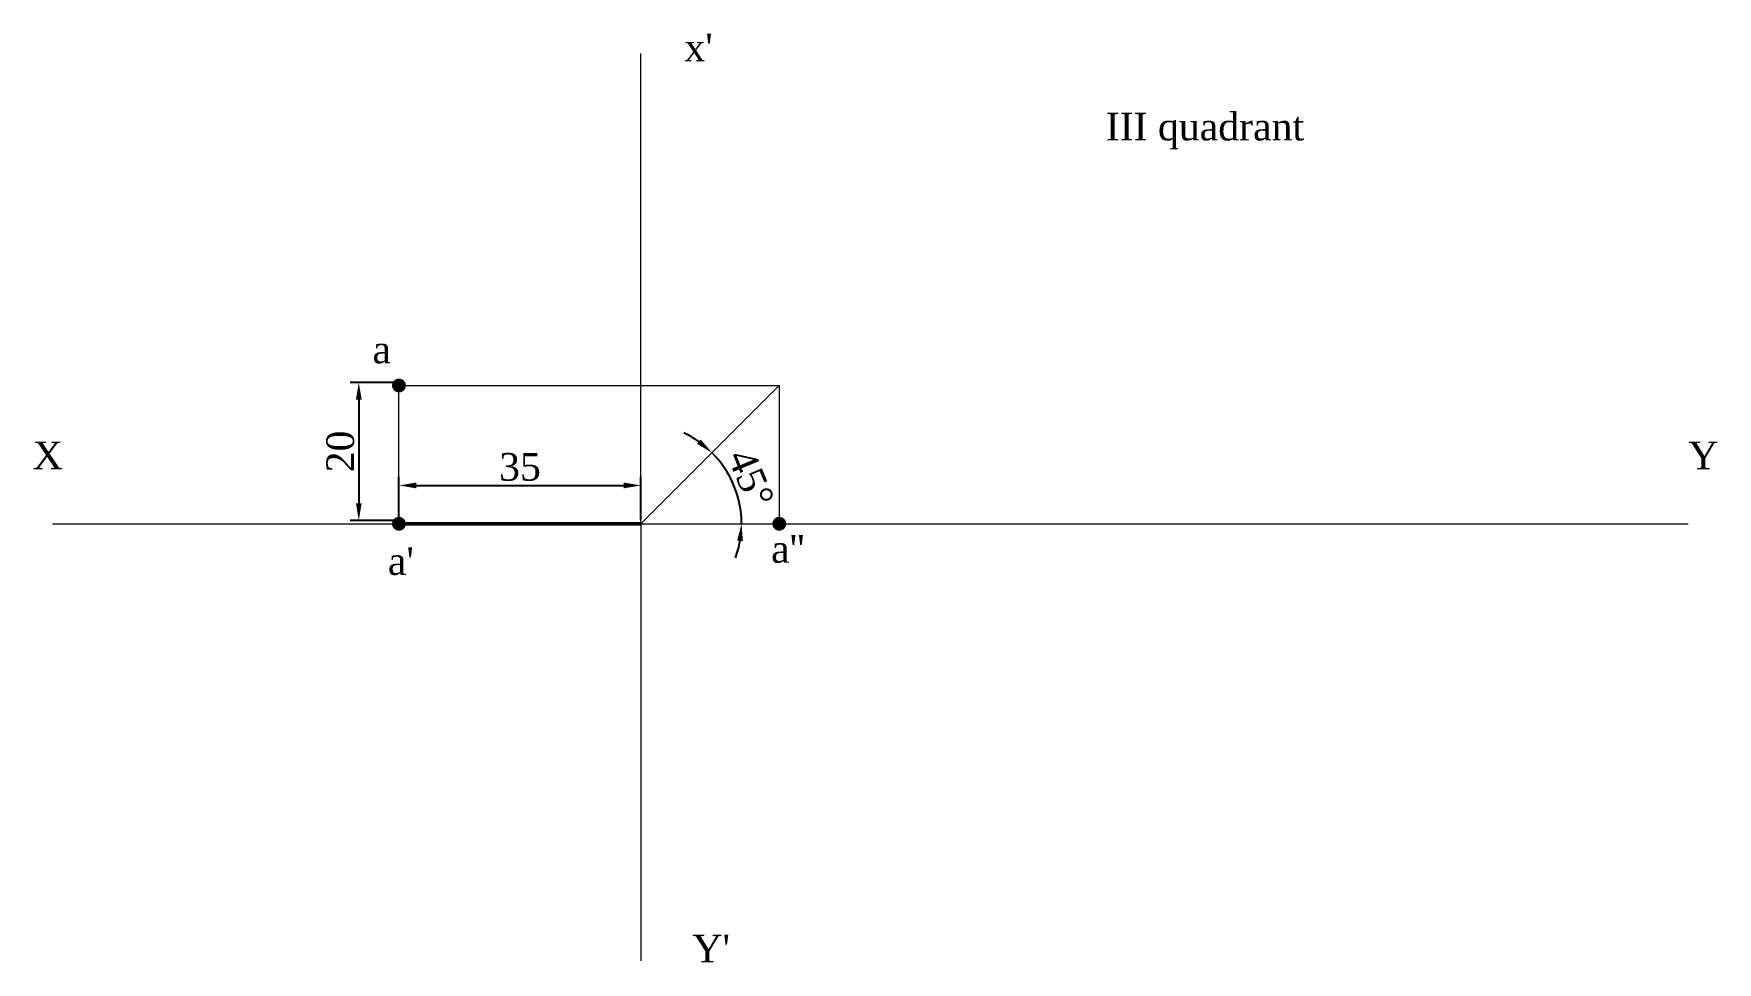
# Paper-space layout 'Layout7' of a CAD drawing. Header units: millimetres. Extents: x 9 to 253, y 45 to 179.
import ezdxf

# ---------------------------------------------------------------- set-up
doc = ezdxf.new("R2010")
doc.units = ezdxf.units.MM
for name, color, linetype, lineweight in [('PROJECTION_LINE', 250, 'Continuous', 5), ('VISIBLE_LINE', 170, 'Continuous', 50), ('XY LINE', 1, 'Continuous', 15)]:
    doc.layers.add(name, color=color, linetype=linetype, lineweight=lineweight)
doc.styles.get("Standard").update_dxf_attribs({"font": 'times.ttf', "height": 4})
doc.dimstyles.new('ISO-25', dxfattribs={"dimtxt": 4, "dimasz": 2.5, "dimexe": 1.25, "dimexo": 0.625, "dimtad": 1, "dimtoh": 1, "dimtxsty": 'Standard', "dimcen": 2.5, "dimadec": 0, "dimazin": 0, "dimtfac": 1, "dimtmove": 0, "dimatfit": 3, "dimfxl": 1, "dimarcsym": 0})

# ---------------------------------------------------------------- blocks, each defined once
blk = doc.blocks.new('*D31')
at = {"layer": 'Defpoints', "color": 0, "transparency": 16777216}
for p in [(62.11, 128.72), (56.12, 108.72), (61.85, 108.72)]:
    blk.add_point(p, dxfattribs=at)
at = {"layer": 'PROJECTION_LINE', "color": 0, "lineweight": -2, "transparency": 16777216}
for p, q in [((61.48, 128.72), (54.87, 128.72)), ((56.12, 126.22), (56.12, 111.22)), ((61.23, 108.72), (54.87, 108.72))]:
    blk.add_line(p, q, dxfattribs=at)
at = {"layer": 'PROJECTION_LINE', "color": 0, "transparency": 16777216}
for points in [[(55.71, 126.22), (56.54, 126.22), (56.12, 128.72)], [(55.71, 111.22), (56.54, 111.22), (56.12, 108.72)]]:
    blk.add_solid(points, dxfattribs=at)
at = {"layer": 'PROJECTION_LINE', "color": 0, "transparency": 16777216, "insert": (53.46, 118.72), "char_height": 4, "attachment_point": 5, "rotation": 90}
blk.add_mtext('20', dxfattribs=at)
blk = doc.blocks.new('*D32')
at = {"layer": 'Defpoints', "color": 0, "transparency": 16777216}
for p in [(96.93, 113.8), (61.93, 108.25), (96.93, 108.25)]:
    blk.add_point(p, dxfattribs=at)
at = {"layer": 'PROJECTION_LINE', "color": 0, "lineweight": -2, "transparency": 16777216}
for p, q in [((61.93, 108.88), (61.93, 115.05)), ((96.93, 108.88), (96.93, 115.05)), ((64.43, 113.8), (94.43, 113.8))]:
    blk.add_line(p, q, dxfattribs=at)
at = {"layer": 'PROJECTION_LINE', "color": 0, "transparency": 16777216}
for points in [[(64.43, 114.22), (64.43, 113.38), (61.93, 113.8)], [(94.43, 114.22), (94.43, 113.38), (96.93, 113.8)]]:
    blk.add_solid(points, dxfattribs=at)
at = {"layer": 'PROJECTION_LINE', "color": 0, "transparency": 16777216, "insert": (79.43, 116.46), "char_height": 4, "attachment_point": 5}
blk.add_mtext('35', dxfattribs=at)
blk = doc.blocks.new('*D33')
at = {"layer": 'Defpoints', "color": 0, "transparency": 16777216}
for p in [(116.93, 128.25), (110.97, 112.01), (11.84, 108.25), (96.93, 108.25), (248.38, 108.25)]:
    blk.add_point(p, dxfattribs=at)
at = {"layer": 'PROJECTION_LINE', "color": 0, "lineweight": -2, "transparency": 16777216}
for start, end in [(54.8661, 64.7322), (0, 45), (340.2678, 350.1339)]:
    blk.add_arc((96.93, 108.25), 14.54, start, end, dxfattribs=at)
at = {"layer": 'PROJECTION_LINE', "color": 0, "transparency": 16777216}
for points in [[(105.56, 120.46), (105.03, 119.82), (107.21, 118.53)], [(110.84, 105.8), (111.67, 105.73), (111.47, 108.25)]]:
    blk.add_solid(points, dxfattribs=at)
at = {"layer": 'PROJECTION_LINE', "color": 0, "transparency": 16777216, "insert": (112.82, 114.83), "char_height": 4, "attachment_point": 5, "rotation": 292.5}
blk.add_mtext('45°', dxfattribs=at)

psp = doc.layouts.new('Layout7')

# ---------------------------------------------------------------- linework, layer by layer
at = {"layer": 'PROJECTION_LINE'}
for p, q in [((96.931, 108.252), (96.931, 176.288)), ((61.931, 108.252), (61.931, 128.252)), ((61.931, 128.252), (116.931, 128.252)), ((96.931, 108.252), (116.931, 128.252)), ((116.931, 128.252), (116.931, 107.752)), ((96.931, 108.252), (96.931, 44.991))]:
    psp.add_line(p, q, dxfattribs=at)
at = {"layer": 'PROJECTION_LINE', "const_width": 1}
for points in [[(61.431, 128.252, 1), (62.431, 128.252, 1)], [(61.431, 108.252, 1), (62.431, 108.252, 1)], [(116.431, 108.252, 1), (117.431, 108.252, 1)]]:
    psp.add_lwpolyline(points, format="xyb", close=True, dxfattribs=at)
at = {"layer": 'VISIBLE_LINE'}
psp.add_line((61.931, 108.252), (96.931, 108.252), dxfattribs=at)
at = {"layer": 'XY LINE'}
psp.add_line((11.843, 108.252), (248.379, 108.252), dxfattribs=at)

# ---------------------------------------------------------------- texts
at = {"layer": 'PROJECTION_LINE'}
for s, p in [("x'", (103.203, 175.182)), ('III quadrant', (164.143, 163.731)), ('a', (58.099, 131.471)), ('X', (8.971, 116.141)), ('Y', (248.378, 116.141)), ("a'", (60.327, 100.853)), ("a''", (115.748, 102.609)), ("Y'", (104.356, 44.783))]:
    psp.add_text(s, height=4, dxfattribs=at).set_placement(p)

# ---------------------------------------------------------------- dimensions: what is measured, and where the dimension line sits
dim = psp.add_angular_dim_2l(base=(110.972, 112.014), line1=((11.843, 108.252), (248.379, 108.252)), line2=((96.931, 108.252), (116.931, 128.252)), dimstyle='ISO-25', dxfattribs=at)
dim.commit()
dim.dimension.update_dxf_attribs({"geometry": '*D33', "text_midpoint": (112.818, 114.833)})
dim = psp.add_linear_dim(base=(56.123, 108.721), p1=(62.109, 128.719), p2=(61.853, 108.721), angle=90, dimstyle='ISO-25', dxfattribs=at)
dim.commit()
dim.dimension.update_dxf_attribs({"geometry": '*D31', "text_midpoint": (53.463, 118.72)})
dim = psp.add_linear_dim(base=(96.931, 113.799), p1=(61.931, 108.252), p2=(96.931, 108.252), dimstyle='ISO-25', dxfattribs=at)
dim.commit()
dim.dimension.update_dxf_attribs({"geometry": '*D32', "text_midpoint": (79.431, 116.459)})

doc.saveas('drawing.dxf')
